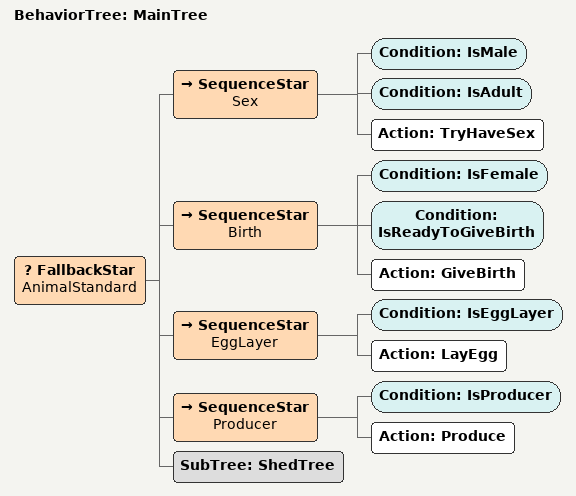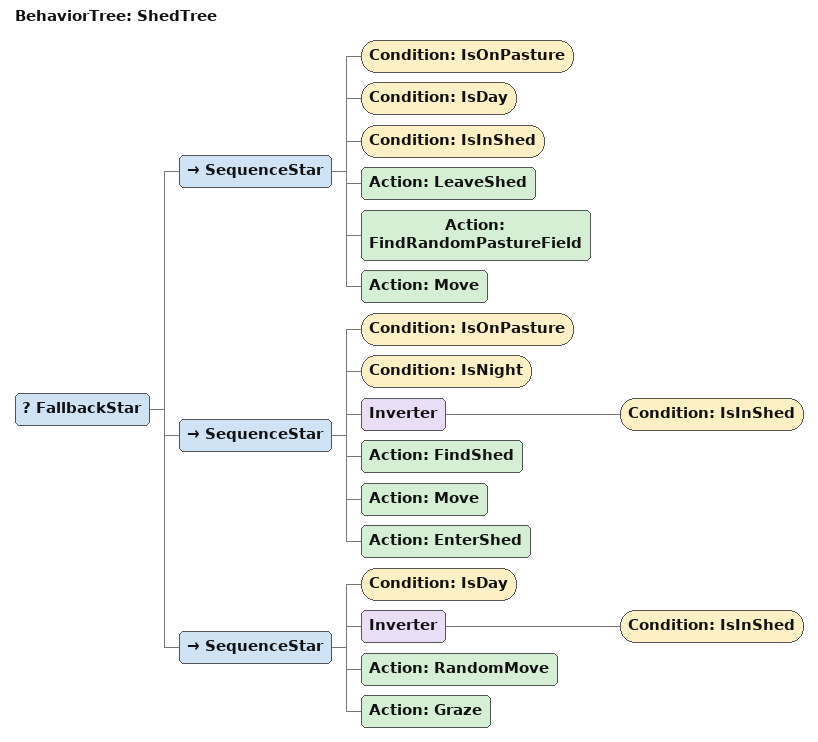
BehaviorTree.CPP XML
<root main_tree_to_execute="MainTree">
    <BehaviorTree ID="MainTree">
        <FallbackStar name="AnimalStandard">
            <SequenceStar name="Sex">
                <Condition ID="IsMale"/>
                <Condition ID="IsAdult"/>
                <Action ID="TryHaveSex"/>
            </SequenceStar>
            <SequenceStar name="Birth">
                <Condition ID="IsFemale"/>
                <Condition ID="IsReadyToGiveBirth"/>
                <Action ID="GiveBirth"/>
            </SequenceStar>
            <SequenceStar name="EggLayer">
                <Condition ID="IsEggLayer"/>
                <Action ID="LayEgg"/>
            </SequenceStar>
            <SequenceStar name="Producer">
                <Condition ID="IsProducer"/>
                <Action ID="Produce"/>
            </SequenceStar>
            <SubTree ID="ShedTree"/>
        </FallbackStar>
    </BehaviorTree>
    <BehaviorTree ID="ShedTree">
        <FallbackStar>
            <SequenceStar>
                <Condition ID="IsOnPasture"/>
                <Condition ID="IsDay"/>
                <Condition ID="IsInShed"/>
                <Action ID="LeaveShed"/>
                <Action ID="FindRandomPastureField"/>
                <Action ID="Move"/>
            </SequenceStar>
            <SequenceStar>
                <Condition ID="IsOnPasture"/>
                <Condition ID="IsNight"/>
                <Inverter>
                    <Condition ID="IsInShed"/>
                </Inverter>
                <Action ID="FindShed"/>
                <Action ID="Move"/>
                <Action ID="EnterShed"/>
            </SequenceStar>
            <SequenceStar>
                <Condition ID="IsDay"/>
                <Inverter>
                    <Condition ID="IsInShed"/>
                </Inverter>
                <Action ID="RandomMove"/>
                <Action ID="Graze"/>
            </SequenceStar>
        </FallbackStar>
    </BehaviorTree>
</root>
